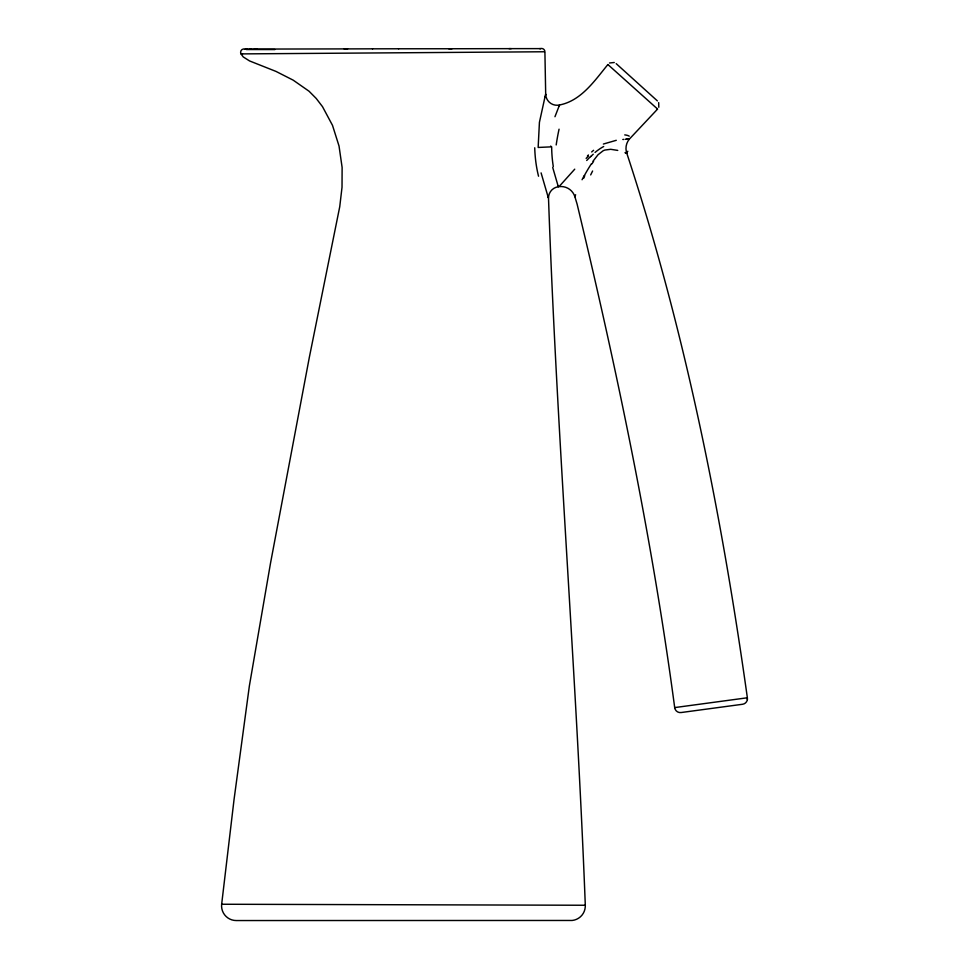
<?xml version="1.0" encoding="UTF-8"?>
<svg xmlns="http://www.w3.org/2000/svg" width="969" height="969" viewBox="0 0 969 969"><rect width="100%" height="100%" fill="white"/><g stroke="black" fill="none" stroke-linecap="round" stroke-linejoin="round"><path stroke-width="1.45" d="M550.755 146.016L550.755 146.876L538.158 147.458L539.418 122.36L545.05 96.658M558.301 186.763L558.314 186.751A11.313 11.301 0 0 0 548.515 198.318C556.727 434.16 576.204 669.446 585.3 905.252L585.276 906.802A14.656 14.656 0 0 1 572.17 920.465L236.254 920.55A14.68 14.68 0 0 1 221.659 904.247L234.062 799.413L249.36 685.967L270.533 563.074L309.329 357.391L339.744 206.688L342.021 187.247L342.118 167.455L339.029 146.028L332.5 125.352L322.507 106.663L316.209 98.45L309.038 91.219L293.195 80.161L275.995 71.415L249.542 60.926L243.219 56.917L241.002 53.889A3.367 3.367 0 0 1 245 49.092L245.169 49.092M747.378 699.509L747.365 697.777C721.517 513.57 685.035 330.296 626.858 153.405L626.313 151.552A14.535 14.535 0 0 1 629.378 139.088L657.588 109.073L656.97 108.516M658.799 107.256L658.678 102.629M545.692 94.368L544.917 52.592M545.438 95.265L545.68 94.405L545.014 96.767M559.537 105.027L559.101 106.033M554.958 116.728L559.198 105.815M747.438 698.94A5.644 5.644 0 0 1 742.545 704.269L681.062 712.542A5.644 5.644 0 0 1 674.69 707.6C652.125 538.061 617.011 370.328 577.1 204.096L574.896 196.755L575.622 194.733M582.066 179.737L584.101 175.837M593.004 161.217L598.006 154.761L603.033 150.837A13.602 11.398 -58.7 0 1 604.91 150.05L610.724 149.299L617.75 150.413M574.896 196.755A14.535 14.535 0 0 0 559.004 186.666L574.738 169.175M587.42 155.997L588.449 154.967M591.659 151.963L593.585 150.304M603.372 144.042L616.284 140.311M609.501 62.985L614.261 62.5M674.703 707.588L747.365 697.777M622.788 139.488L623.988 139.391M625.647 139.27L629.341 139.076L628.687 139.1M241.172 53.901L544.905 51.757A3.355 3.355 0 0 0 540.496 48.62L540.217 48.62M540.472 48.62L539.685 48.62M246.465 49.104L347.605 48.898M344.165 48.91L372.617 48.825M257.039 49.128L254.362 49.128M372.508 48.825L398.683 48.777M448.695 48.753L511.208 48.644M540.133 48.62L509.004 48.644M398.562 48.777L452.038 48.753M246.344 49.528L274.966 49.552M249.99 49.128L250.959 49.128M242.492 53.901L241.378 53.901M585.131 905.252L221.707 904.247M246.938 49.116L245.29 49.092M246.392 49.104L245.569 49.104M625.114 152.714L626.846 153.393L625.441 152.836A33.2 6.432 3.3 0 0 627.827 151.237M657.382 108.879L608.241 64.85M608.011 64.644L607.89 64.535C594.712 80.56 581.327 100.728 559.549 104.979A11.313 11.313 0 0 1 545.704 94.223M616.199 63.651L657.37 100.885M548.006 196.755L548.381 197.87M548.26 197.519L541.09 172.882M557.95 185.624L558.277 186.617L552.705 167.431M553.299 166.523A45.918 15.032 89.9 0 1 551.664 146.816M538.546 176.225A62.404 26.999 89 0 1 534.731 147.772M556.194 144.95A40.359 7.28 -81.1 0 1 559.065 129.18M583.738 178.175A31.565 0.63 -67.4 0 1 584.695 175.849M590.678 174.917A45.143 3.658 -62.8 0 1 592.604 171.004M584.271 175.764A52.144 14.45 -54.4 0 1 591.429 163.749M591.95 163.846A46.027 13.954 -54.1 0 1 593.573 161.435M586.705 160.479A55.33 1.587 -46.1 0 1 590.606 156.409M586.136 158.407A48.995 7.691 -44.1 0 1 588.231 156.3M590.593 156.699A41.013 13.057 -43.4 0 1 593.246 154.204M595.027 152.472A33.431 20.652 -44.6 0 1 603.687 146.501M624.739 134.897A38.494 11.531 -23.5 0 1 629.244 136.157M626.216 139.015A32.086 1.429 -8 0 1 627.609 138.955"/></g></svg>
